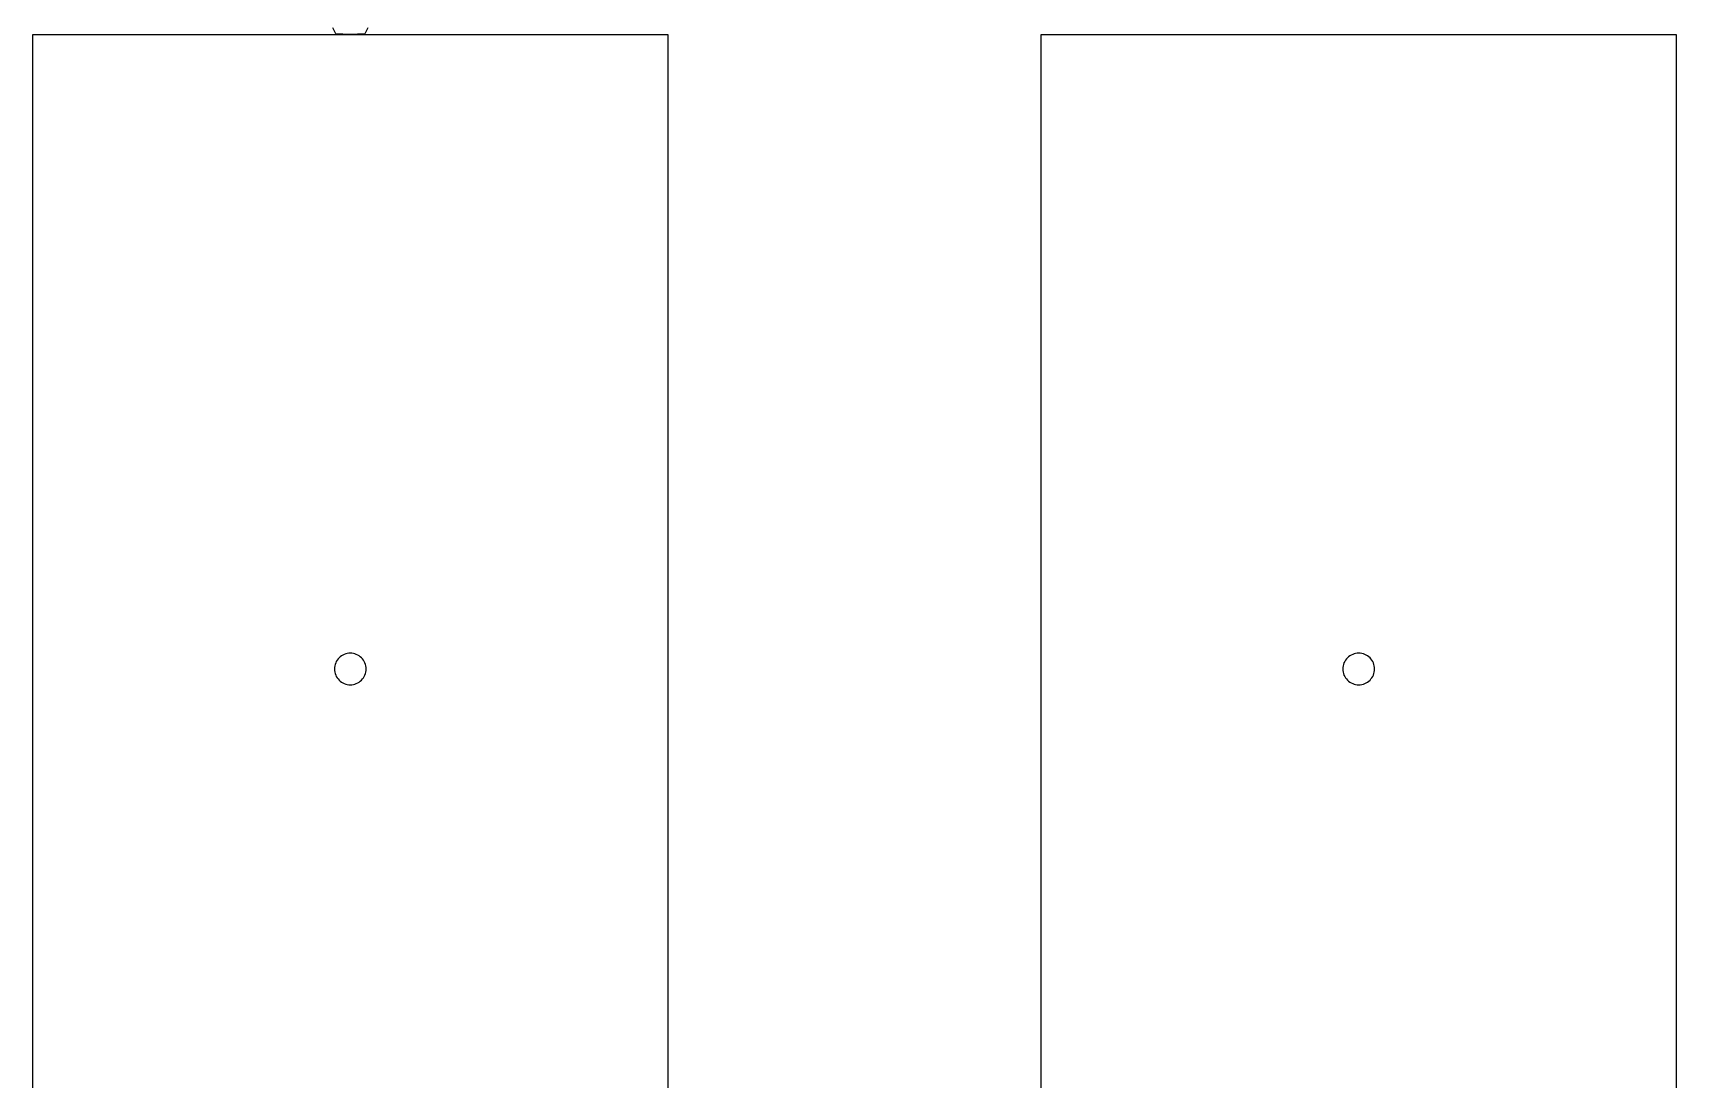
# Model space of a CAD drawing. Header units: millimetres. Extents: x -32 to 159, y -32 to 274.
# Drawn here: x -20 to 83.5, y 34.1 to 100.1 of the extents above; entities that cross this region are included whole.
import ezdxf

# ---------------------------------------------------------------- set-up
doc = ezdxf.new("R2010")
doc.units = ezdxf.units.MM
doc.layers.add('default', color=7, linetype='Continuous')

msp = doc.modelspace()

# ---------------------------------------------------------------- linework, layer by layer
at = {"layer": 'default'}
for points in [[(-20, 24.75), (-20, 100), (20, 100), (20, 24.75)], [(1.1, 100.42), (0.91, 100.04), (0, 100), (-0.91, 100.04), (-1.1, 100.42)], [(43.54, 24.75), (43.54, 100), (83.54, 100), (83.54, 24.75)], [(1, 60.1), (0.98, 60.2), (0.96, 60.29), (0.92, 60.38), (0.88, 60.47), (0.83, 60.56), (0.77, 60.63), (0.71, 60.71), (0.63, 60.77), (0.56, 60.83), (0.47, 60.88), (0.38, 60.92), (0.29, 60.96), (0.2, 60.98), (0.1, 61), (0, 61), (-0.1, 61), (-0.2, 60.98), (-0.29, 60.96), (-0.38, 60.92), (-0.47, 60.88), (-0.56, 60.83), (-0.63, 60.77), (-0.71, 60.71), (-0.77, 60.63), (-0.83, 60.56), (-0.88, 60.47), (-0.92, 60.38), (-0.96, 60.29), (-0.98, 60.2), (-1, 60.1), (-1, 60), (-1, 59.9), (-0.98, 59.8), (-0.96, 59.71), (-0.92, 59.62), (-0.88, 59.53), (-0.83, 59.44), (-0.77, 59.37), (-0.71, 59.29), (-0.63, 59.23), (-0.56, 59.17), (-0.47, 59.12), (-0.38, 59.08), (-0.29, 59.04), (-0.2, 59.02), (-0.1, 59), (0, 59), (0.1, 59), (0.2, 59.02), (0.29, 59.04), (0.38, 59.08), (0.47, 59.12), (0.56, 59.17), (0.63, 59.23), (0.71, 59.29), (0.77, 59.37), (0.83, 59.44), (0.88, 59.53), (0.92, 59.62), (0.96, 59.71), (0.98, 59.8), (1, 59.9), (1, 60), (1, 60.1)], [(64.53, 60.1), (64.52, 60.2), (64.5, 60.29), (64.46, 60.38), (64.42, 60.47), (64.37, 60.56), (64.31, 60.63), (64.25, 60.71), (64.17, 60.77), (64.09, 60.83), (64.01, 60.88), (63.92, 60.92), (63.83, 60.96), (63.73, 60.98), (63.64, 61), (63.54, 61), (63.44, 61), (63.34, 60.98), (63.25, 60.96), (63.16, 60.92), (63.07, 60.88), (62.98, 60.83), (62.9, 60.77), (62.83, 60.71), (62.77, 60.63), (62.71, 60.56), (62.66, 60.47), (62.61, 60.38), (62.58, 60.29), (62.56, 60.2), (62.54, 60.1), (62.54, 60), (62.54, 59.9), (62.56, 59.8), (62.58, 59.71), (62.61, 59.62), (62.66, 59.53), (62.71, 59.44), (62.77, 59.37), (62.83, 59.29), (62.9, 59.23), (62.98, 59.17), (63.07, 59.12), (63.16, 59.08), (63.25, 59.04), (63.34, 59.02), (63.44, 59), (63.54, 59), (63.64, 59), (63.73, 59.02), (63.83, 59.04), (63.92, 59.08), (64.01, 59.12), (64.09, 59.17), (64.17, 59.23), (64.25, 59.29), (64.31, 59.37), (64.37, 59.44), (64.42, 59.53), (64.46, 59.62), (64.5, 59.71), (64.52, 59.8), (64.53, 59.9), (64.54, 60), (64.53, 60.1)]]:
    msp.add_lwpolyline(points, dxfattribs=at)

doc.saveas('drawing.dxf')
